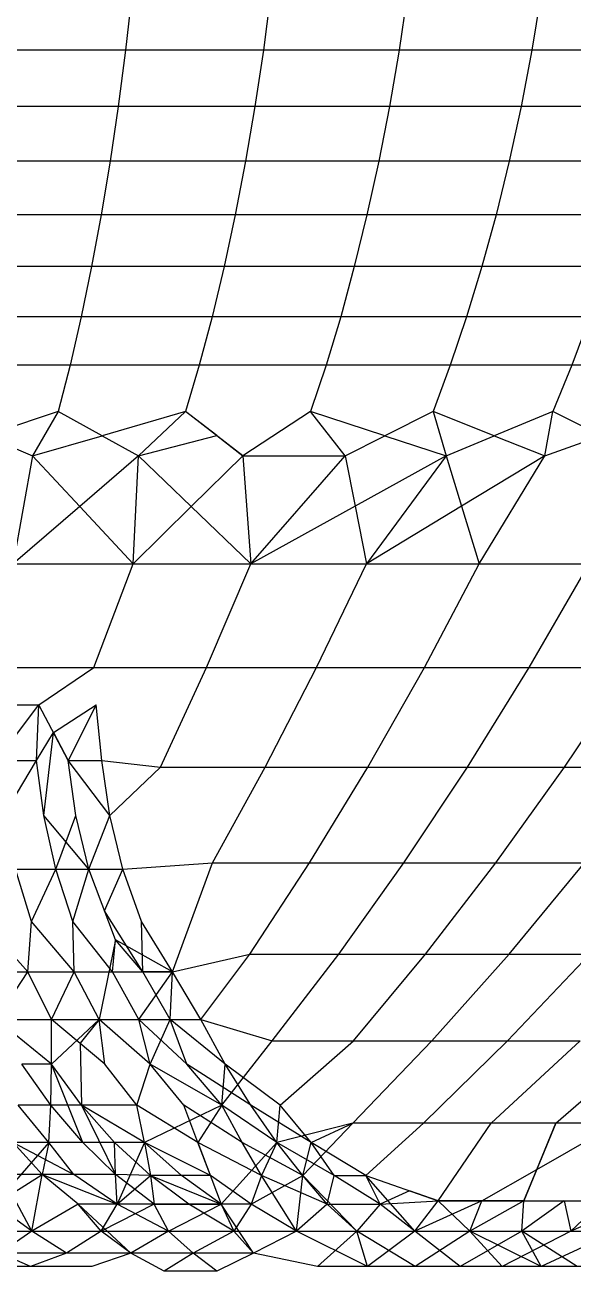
# Model space of a CAD drawing. Header units: inches. Extents: x 17 to 4615, y 5 to 3256.
# Drawn here: x 749.403 to 749.887, y 2594.351 to 2595.452 of the extents above; entities that cross this region are included whole.
import ezdxf

# ---------------------------------------------------------------- set-up
doc = ezdxf.new("R2010")
doc.units = ezdxf.units.IN
doc.header["$MEASUREMENT"] = 0

msp = doc.modelspace()

# ---------------------------------------------------------------- linework, layer by layer
for p, q in [((749.497, 2595.4802), (749.4913, 2595.4295)), ((749.6197, 2595.4802), (749.6131, 2595.4295)), ((749.7403, 2595.4802), (749.7328, 2595.4295)), ((749.8585, 2595.4802), (749.8501, 2595.4295)), ((749.4913, 2595.4295), (749.3676, 2595.4295)), ((749.4913, 2595.4295), (749.4848, 2595.3799)), ((749.6131, 2595.4295), (749.4913, 2595.4295)), ((749.6131, 2595.4295), (749.6056, 2595.3799)), ((749.7328, 2595.4295), (749.6131, 2595.4295)), ((749.7328, 2595.4295), (749.7243, 2595.3799)), ((749.8501, 2595.4295), (749.7328, 2595.4295)), ((749.8501, 2595.4295), (749.8406, 2595.3799)), ((749.9647, 2595.4295), (749.8501, 2595.4295)), ((749.4848, 2595.3799), (749.3622, 2595.3799)), ((749.4848, 2595.3799), (749.4777, 2595.3315)), ((749.6056, 2595.3799), (749.4848, 2595.3799)), ((749.6056, 2595.3799), (749.5973, 2595.3315)), ((749.7243, 2595.3799), (749.6056, 2595.3799)), ((749.7243, 2595.3799), (749.7149, 2595.3315)), ((749.8406, 2595.3799), (749.7243, 2595.3799)), ((749.8406, 2595.3799), (749.8301, 2595.3315)), ((749.9542, 2595.3799), (749.8406, 2595.3799)), ((749.4777, 2595.3315), (749.3562, 2595.3315)), ((749.4777, 2595.3315), (749.4698, 2595.2842)), ((749.5973, 2595.3315), (749.4777, 2595.3315)), ((749.5973, 2595.3315), (749.5882, 2595.2842)), ((749.7149, 2595.3315), (749.5973, 2595.3315)), ((749.7149, 2595.3315), (749.7045, 2595.2842)), ((749.8301, 2595.3315), (749.7149, 2595.3315)), ((749.8301, 2595.3315), (749.8185, 2595.2842)), ((749.9426, 2595.3315), (749.8301, 2595.3315)), ((749.4698, 2595.2842), (749.3497, 2595.2842)), ((749.4698, 2595.2842), (749.4613, 2595.2384)), ((749.5882, 2595.2842), (749.4698, 2595.2842)), ((749.5882, 2595.2842), (749.5783, 2595.2384)), ((749.7045, 2595.2842), (749.5882, 2595.2842)), ((749.7045, 2595.2842), (749.6933, 2595.2384)), ((749.8185, 2595.2842), (749.7045, 2595.2842)), ((749.8185, 2595.2842), (749.806, 2595.2384)), ((749.9299, 2595.2842), (749.8185, 2595.2842)), ((749.4613, 2595.2384), (749.3425, 2595.2384)), ((749.4613, 2595.2384), (749.4522, 2595.1942)), ((749.5783, 2595.2384), (749.4613, 2595.2384)), ((749.5783, 2595.2384), (749.5677, 2595.1942)), ((749.6933, 2595.2384), (749.5783, 2595.2384)), ((749.6933, 2595.2384), (749.6813, 2595.1942)), ((749.806, 2595.2384), (749.6933, 2595.2384)), ((749.806, 2595.2384), (749.7925, 2595.1942)), ((749.9161, 2595.2384), (749.806, 2595.2384)), ((749.4522, 2595.1942), (749.3349, 2595.1942)), ((749.4522, 2595.1942), (749.4424, 2595.1515)), ((749.5677, 2595.1942), (749.4522, 2595.1942)), ((749.5677, 2595.1942), (749.5564, 2595.1515)), ((749.6813, 2595.1942), (749.5677, 2595.1942)), ((749.6813, 2595.1942), (749.6684, 2595.1515)), ((749.7925, 2595.1942), (749.6813, 2595.1942)), ((749.7925, 2595.1942), (749.7781, 2595.1515)), ((749.9012, 2595.1942), (749.7925, 2595.1942)), ((749.9012, 2595.1942), (749.8854, 2595.1515)), ((749.4424, 2595.1515), (749.3267, 2595.1515)), ((749.4424, 2595.1515), (749.432, 2595.1105)), ((749.5564, 2595.1515), (749.4424, 2595.1515)), ((749.5564, 2595.1515), (749.5444, 2595.1105)), ((749.6684, 2595.1515), (749.5564, 2595.1515)), ((749.6684, 2595.1515), (749.6547, 2595.1105)), ((749.7781, 2595.1515), (749.6684, 2595.1515)), ((749.7781, 2595.1515), (749.7629, 2595.1105)), ((749.8854, 2595.1515), (749.7781, 2595.1515)), ((749.8854, 2595.1515), (749.8685, 2595.1105)), ((749.9898, 2595.1515), (749.8854, 2595.1515)), ((749.432, 2595.1105), (749.3679, 2595.0891)), ((749.432, 2595.1105), (749.4093, 2595.0714)), ((749.4706, 2595.0891), (749.432, 2595.1105)), ((749.5444, 2595.1105), (749.4706, 2595.0891)), ((749.5444, 2595.1105), (749.5027, 2595.0714)), ((749.5948, 2595.0714), (749.5444, 2595.1105)), ((749.5719, 2595.0892), (749.5444, 2595.1105)), ((749.6547, 2595.1105), (749.5948, 2595.0714)), ((749.6854, 2595.0714), (749.6547, 2595.1105)), ((749.7203, 2595.089), (749.6547, 2595.1105)), ((749.7629, 2595.1105), (749.7203, 2595.089)), ((749.7629, 2595.1105), (749.7743, 2595.0714)), ((749.8169, 2595.0891), (749.7629, 2595.1105)), ((749.8685, 2595.1105), (749.8169, 2595.0891)), ((749.8615, 2595.0714), (749.8685, 2595.1105)), ((749.9113, 2595.0891), (749.8685, 2595.1105)), ((749.3679, 2595.0891), (749.4093, 2595.0714)), ((749.4093, 2595.0714), (749.4706, 2595.0891)), ((749.4706, 2595.0891), (749.5027, 2595.0714)), ((749.5027, 2595.0714), (749.5719, 2595.0892)), ((749.5719, 2595.0892), (749.5948, 2595.0714)), ((749.6854, 2595.0714), (749.7203, 2595.089)), ((749.7203, 2595.089), (749.7743, 2595.0714)), ((749.7743, 2595.0714), (749.8169, 2595.0891)), ((749.8169, 2595.0891), (749.8615, 2595.0714)), ((749.8615, 2595.0714), (749.9113, 2595.0891)), ((749.4093, 2595.0714), (749.3921, 2594.9761)), ((749.4093, 2595.0714), (749.4509, 2595.0267)), ((749.5027, 2595.0714), (749.4509, 2595.0267)), ((749.498, 2594.9761), (749.5027, 2595.0714)), ((749.5027, 2595.0714), (749.5494, 2595.0267)), ((749.5948, 2595.0714), (749.5494, 2595.0267)), ((749.5948, 2595.0714), (749.6021, 2594.9761)), ((749.5948, 2595.0714), (749.6854, 2595.0714)), ((749.6021, 2594.9761), (749.6854, 2595.0714)), ((749.6854, 2595.0714), (749.6941, 2595.027)), ((749.7743, 2595.0714), (749.6941, 2595.027)), ((749.7743, 2595.0714), (749.7041, 2594.9761)), ((749.7743, 2595.0714), (749.788, 2595.0269)), ((749.8615, 2595.0714), (749.788, 2595.0269)), ((749.8037, 2594.9761), (749.8615, 2595.0714)), ((749.4509, 2595.0267), (749.3921, 2594.9761)), ((749.4509, 2595.0267), (749.498, 2594.9761)), ((749.5494, 2595.0267), (749.498, 2594.9761)), ((749.5494, 2595.0267), (749.6021, 2594.9761)), ((749.6941, 2595.027), (749.6021, 2594.9761)), ((749.6941, 2595.027), (749.7041, 2594.9761)), ((749.788, 2595.0269), (749.7041, 2594.9761)), ((749.788, 2595.0269), (749.8037, 2594.9761)), ((749.3921, 2594.9761), (749.498, 2594.9761)), ((749.4633, 2594.8845), (749.498, 2594.9761)), ((749.498, 2594.9761), (749.6021, 2594.9761)), ((749.5627, 2594.8845), (749.6021, 2594.9761)), ((749.6021, 2594.9761), (749.7041, 2594.9761)), ((749.66, 2594.8845), (749.7041, 2594.9761)), ((749.7041, 2594.9761), (749.8037, 2594.9761)), ((749.7552, 2594.8845), (749.8037, 2594.9761)), ((749.8037, 2594.9761), (749.9008, 2594.9761)), ((749.8478, 2594.8845), (749.9008, 2594.9761)), ((749.3622, 2594.8845), (749.4633, 2594.8845)), ((749.4147, 2594.8514), (749.4633, 2594.8845)), ((749.4633, 2594.8845), (749.5627, 2594.8845)), ((749.5221, 2594.7964), (749.5627, 2594.8845)), ((749.5627, 2594.8845), (749.66, 2594.8845)), ((749.6147, 2594.7964), (749.66, 2594.8845)), ((749.66, 2594.8845), (749.7552, 2594.8845)), ((749.7052, 2594.7964), (749.7552, 2594.8845)), ((749.7552, 2594.8845), (749.8478, 2594.8845)), ((749.7933, 2594.7964), (749.8478, 2594.8845)), ((749.8478, 2594.8845), (749.9378, 2594.8845)), ((749.8789, 2594.7964), (749.9378, 2594.8845)), ((749.3634, 2594.8514), (749.4147, 2594.8514)), ((749.3778, 2594.8024), (749.4147, 2594.8514)), ((749.4126, 2594.8024), (749.4147, 2594.8514)), ((749.4408, 2594.8024), (749.4147, 2594.8514)), ((749.4277, 2594.8269), (749.4653, 2594.8514)), ((749.4653, 2594.8514), (749.4408, 2594.8024)), ((749.4704, 2594.8024), (749.4653, 2594.8514)), ((749.4126, 2594.8024), (749.4277, 2594.8269)), ((749.4191, 2594.7538), (749.4277, 2594.8269)), ((749.4277, 2594.8269), (749.4408, 2594.8024)), ((749.3367, 2594.8024), (749.4126, 2594.8024)), ((749.384, 2594.7538), (749.4126, 2594.8024)), ((749.4191, 2594.7538), (749.4126, 2594.8024)), ((749.4476, 2594.7538), (749.4408, 2594.8024)), ((749.4774, 2594.7538), (749.4408, 2594.8024)), ((749.4408, 2594.8024), (749.4704, 2594.8024)), ((749.4774, 2594.7538), (749.4704, 2594.8024)), ((749.4704, 2594.8024), (749.5221, 2594.7964)), ((749.4774, 2594.7538), (749.5221, 2594.7964)), ((749.5221, 2594.7964), (749.6147, 2594.7964)), ((749.5681, 2594.712), (749.6147, 2594.7964)), ((749.6147, 2594.7964), (749.7052, 2594.7964)), ((749.6538, 2594.712), (749.7052, 2594.7964)), ((749.7052, 2594.7964), (749.7933, 2594.7964)), ((749.7372, 2594.712), (749.7933, 2594.7964)), ((749.7933, 2594.7964), (749.8789, 2594.7964)), ((749.8183, 2594.712), (749.8789, 2594.7964)), ((749.8789, 2594.7964), (749.9617, 2594.7964)), ((749.4299, 2594.7063), (749.4191, 2594.7538)), ((749.4588, 2594.7063), (749.4191, 2594.7538)), ((749.4299, 2594.7063), (749.4476, 2594.7538)), ((749.4588, 2594.7063), (749.4476, 2594.7538)), ((749.4588, 2594.7063), (749.4774, 2594.7538)), ((749.4891, 2594.7063), (749.4774, 2594.7538)), ((749.4084, 2594.6601), (749.3942, 2594.7063)), ((749.3942, 2594.7063), (749.4588, 2594.7063)), ((749.4084, 2594.6601), (749.4299, 2594.7063)), ((749.4448, 2594.6601), (749.4299, 2594.7063)), ((749.4448, 2594.6601), (749.4588, 2594.7063)), ((749.4824, 2594.644), (749.4588, 2594.7063)), ((749.4588, 2594.7063), (749.4891, 2594.7063)), ((749.4728, 2594.6694), (749.4891, 2594.7063)), ((749.4891, 2594.7063), (749.5681, 2594.712)), ((749.5053, 2594.6601), (749.4891, 2594.7063)), ((749.5327, 2594.6157), (749.5681, 2594.712)), ((749.5681, 2594.712), (749.6538, 2594.712)), ((749.601, 2594.6314), (749.6538, 2594.712)), ((749.6538, 2594.712), (749.7372, 2594.712)), ((749.6797, 2594.6314), (749.7372, 2594.712)), ((749.7372, 2594.712), (749.8183, 2594.712)), ((749.7561, 2594.6314), (749.8183, 2594.712)), ((749.8183, 2594.712), (749.8967, 2594.712)), ((749.8301, 2594.6314), (749.8967, 2594.712)), ((749.4051, 2594.6157), (749.3654, 2594.6601)), ((749.4051, 2594.6157), (749.4084, 2594.6601)), ((749.4459, 2594.6157), (749.4084, 2594.6601)), ((749.4459, 2594.6157), (749.4448, 2594.6601)), ((749.4799, 2594.6157), (749.4448, 2594.6601)), ((749.5066, 2594.6157), (749.4728, 2594.6694)), ((749.5066, 2594.6157), (749.5053, 2594.6601)), ((749.5327, 2594.6157), (749.5053, 2594.6601)), ((749.4824, 2594.644), (749.4682, 2594.5736)), ((749.4799, 2594.6157), (749.4824, 2594.644)), ((749.5066, 2594.6157), (749.4824, 2594.644)), ((749.5327, 2594.6157), (749.4824, 2594.644)), ((749.5327, 2594.6157), (749.601, 2594.6314)), ((749.5577, 2594.5736), (749.601, 2594.6314)), ((749.601, 2594.6314), (749.6797, 2594.6314)), ((749.6208, 2594.5547), (749.6797, 2594.6314)), ((749.6797, 2594.6314), (749.7561, 2594.6314)), ((749.6925, 2594.5547), (749.7561, 2594.6314)), ((749.7561, 2594.6314), (749.8301, 2594.6314)), ((749.7618, 2594.5547), (749.8301, 2594.6314)), ((749.8287, 2594.5547), (749.9013, 2594.6314)), ((749.8301, 2594.6314), (749.9013, 2594.6314)), ((749.3578, 2594.6157), (749.4051, 2594.6157)), ((749.3773, 2594.5736), (749.4051, 2594.6157)), ((749.4261, 2594.5736), (749.4051, 2594.6157)), ((749.4051, 2594.6157), (749.4459, 2594.6157)), ((749.4261, 2594.5736), (749.4459, 2594.6157)), ((749.4682, 2594.5736), (749.4459, 2594.6157)), ((749.4459, 2594.6157), (749.4799, 2594.6157)), ((749.5032, 2594.5736), (749.4799, 2594.6157)), ((749.4799, 2594.6157), (749.5327, 2594.6157)), ((749.5032, 2594.5736), (749.5327, 2594.6157)), ((749.5308, 2594.5736), (749.5066, 2594.6157)), ((749.5327, 2594.6157), (749.5066, 2594.6157)), ((749.5308, 2594.5736), (749.5327, 2594.6157)), ((749.5577, 2594.5736), (749.5327, 2594.6157)), ((749.426, 2594.5342), (749.3773, 2594.5736)), ((749.3773, 2594.5736), (749.4261, 2594.5736)), ((749.426, 2594.5342), (749.4261, 2594.5736)), ((749.426, 2594.5342), (749.4682, 2594.5736)), ((749.4731, 2594.5342), (749.4261, 2594.5736)), ((749.4261, 2594.5736), (749.4682, 2594.5736)), ((749.4682, 2594.5736), (749.4512, 2594.5526)), ((749.4731, 2594.5342), (749.4682, 2594.5736)), ((749.513, 2594.5342), (749.4682, 2594.5736)), ((749.4682, 2594.5736), (749.5308, 2594.5736)), ((749.4682, 2594.5736), (749.5032, 2594.5736)), ((749.513, 2594.5342), (749.5032, 2594.5736)), ((749.5454, 2594.5342), (749.5032, 2594.5736)), ((749.513, 2594.5342), (749.5308, 2594.5736)), ((749.5454, 2594.5342), (749.5308, 2594.5736)), ((749.5793, 2594.5342), (749.5308, 2594.5736)), ((749.5308, 2594.5736), (749.5577, 2594.5736)), ((749.5793, 2594.5342), (749.5577, 2594.5736)), ((749.5577, 2594.5736), (749.6208, 2594.5547)), ((749.4512, 2594.5526), (749.4525, 2594.4979)), ((749.5765, 2594.4979), (749.6208, 2594.5547)), ((749.6208, 2594.5547), (749.6925, 2594.5547)), ((749.6278, 2594.4979), (749.6925, 2594.5547)), ((749.692, 2594.482), (749.7618, 2594.5547)), ((749.6925, 2594.5547), (749.7618, 2594.5547)), ((749.7543, 2594.482), (749.8287, 2594.5547)), ((749.7618, 2594.5547), (749.8287, 2594.5547)), ((749.8142, 2594.482), (749.8929, 2594.5547)), ((749.8287, 2594.5547), (749.8929, 2594.5547)), ((749.8714, 2594.482), (749.9543, 2594.5547)), ((749.4254, 2594.4979), (749.3999, 2594.5342)), ((749.426, 2594.5342), (749.3999, 2594.5342)), ((749.4254, 2594.4979), (749.426, 2594.5342)), ((749.4525, 2594.4979), (749.426, 2594.5342)), ((749.4535, 2594.4649), (749.426, 2594.5342)), ((749.5013, 2594.4979), (749.4731, 2594.5342)), ((749.5013, 2594.4979), (749.513, 2594.5342)), ((749.5428, 2594.4979), (749.513, 2594.5342)), ((749.5765, 2594.4979), (749.513, 2594.5342)), ((749.5765, 2594.4979), (749.5454, 2594.5342)), ((749.602, 2594.4979), (749.5454, 2594.5342)), ((749.5765, 2594.4979), (749.5793, 2594.5342)), ((749.602, 2594.4979), (749.5793, 2594.5342)), ((749.6278, 2594.4979), (749.5793, 2594.5342)), ((749.4236, 2594.4649), (749.3966, 2594.4979)), ((749.4254, 2594.4979), (749.3966, 2594.4979)), ((749.4236, 2594.4649), (749.4254, 2594.4979)), ((749.4535, 2594.4649), (749.4254, 2594.4979)), ((749.4525, 2594.4979), (749.4254, 2594.4979)), ((749.4816, 2594.4649), (749.4525, 2594.4979)), ((749.508, 2594.4649), (749.4525, 2594.4979)), ((749.5013, 2594.4979), (749.4525, 2594.4979)), ((749.4525, 2594.4979), (749.4824, 2594.4367)), ((749.508, 2594.4649), (749.5013, 2594.4979)), ((749.5551, 2594.4649), (749.5013, 2594.4979)), ((749.5765, 2594.4979), (749.508, 2594.4649)), ((749.5551, 2594.4649), (749.5428, 2594.4979)), ((749.5942, 2594.4649), (749.5428, 2594.4979)), ((749.5765, 2594.4979), (749.5551, 2594.4649)), ((749.5942, 2594.4649), (749.5765, 2594.4979)), ((749.625, 2594.4649), (749.5765, 2594.4979)), ((749.625, 2594.4649), (749.602, 2594.4979)), ((749.6551, 2594.4649), (749.602, 2594.4979)), ((749.625, 2594.4649), (749.6278, 2594.4979)), ((749.6551, 2594.4649), (749.6278, 2594.4979)), ((749.692, 2594.482), (749.625, 2594.4649)), ((749.692, 2594.482), (749.6478, 2594.4357)), ((749.6551, 2594.4649), (749.692, 2594.482)), ((749.7543, 2594.482), (749.692, 2594.482)), ((749.7035, 2594.4357), (749.7543, 2594.482)), ((749.8142, 2594.482), (749.7543, 2594.482)), ((749.7674, 2594.4135), (749.8142, 2594.482)), ((749.8714, 2594.482), (749.8142, 2594.482)), ((749.8714, 2594.482), (749.8431, 2594.4135)), ((749.8546, 2594.4412), (749.926, 2594.482)), ((749.8546, 2594.4412), (749.8714, 2594.482)), ((749.926, 2594.482), (749.8714, 2594.482)), ((749.4236, 2594.4649), (749.3588, 2594.4649)), ((749.4236, 2594.4649), (749.3759, 2594.4104)), ((749.4176, 2594.4367), (749.392, 2594.4649)), ((749.4236, 2594.4649), (749.392, 2594.4649)), ((749.392, 2594.4649), (749.4457, 2594.4367)), ((749.4236, 2594.4649), (749.4176, 2594.4367)), ((749.4457, 2594.4367), (749.4236, 2594.4649)), ((749.4535, 2594.4649), (749.4236, 2594.4649)), ((749.4824, 2594.4367), (749.4535, 2594.4649)), ((749.4816, 2594.4649), (749.4535, 2594.4649)), ((749.508, 2594.4649), (749.4535, 2594.4649)), ((749.5133, 2594.4357), (749.4816, 2594.4649)), ((749.508, 2594.4649), (749.4816, 2594.4649)), ((749.4824, 2594.4367), (749.4816, 2594.4649)), ((749.508, 2594.4649), (749.484, 2594.4104)), ((749.5408, 2594.4357), (749.508, 2594.4649)), ((749.5663, 2594.4357), (749.508, 2594.4649)), ((749.508, 2594.4649), (749.5133, 2594.4357)), ((749.5663, 2594.4357), (749.5551, 2594.4649)), ((749.6113, 2594.4357), (749.5551, 2594.4649)), ((749.5551, 2594.4649), (749.5758, 2594.4104)), ((749.5758, 2594.4104), (749.625, 2594.4649)), ((749.6113, 2594.4357), (749.5942, 2594.4649)), ((749.6478, 2594.4357), (749.5942, 2594.4649)), ((749.625, 2594.4649), (749.6113, 2594.4357)), ((749.6478, 2594.4357), (749.625, 2594.4649)), ((749.6755, 2594.4357), (749.625, 2594.4649)), ((749.6478, 2594.4357), (749.6551, 2594.4649)), ((749.6755, 2594.4357), (749.6551, 2594.4649)), ((749.7035, 2594.4357), (749.6551, 2594.4649)), ((749.8059, 2594.4135), (749.8546, 2594.4412)), ((749.8431, 2594.4135), (749.8546, 2594.4412)), ((749.3759, 2594.4104), (749.4176, 2594.4367)), ((749.4176, 2594.4367), (749.3819, 2594.4367)), ((749.4085, 2594.3866), (749.3819, 2594.4367)), ((749.4085, 2594.3866), (749.4176, 2594.4367)), ((749.4457, 2594.4367), (749.4176, 2594.4367)), ((749.4496, 2594.4104), (749.4176, 2594.4367)), ((749.4176, 2594.4367), (749.484, 2594.4104)), ((749.484, 2594.4104), (749.4457, 2594.4367)), ((749.4824, 2594.4367), (749.4457, 2594.4367)), ((749.5165, 2594.4104), (749.4824, 2594.4367)), ((749.5133, 2594.4357), (749.4824, 2594.4367)), ((749.484, 2594.4104), (749.4824, 2594.4367)), ((749.484, 2594.4104), (749.5133, 2594.4357)), ((749.5471, 2594.4104), (749.5133, 2594.4357)), ((749.5408, 2594.4357), (749.5133, 2594.4357)), ((749.5133, 2594.4357), (749.5165, 2594.4104)), ((749.5133, 2594.4357), (749.5758, 2594.4104)), ((749.5758, 2594.4104), (749.5408, 2594.4357)), ((749.5663, 2594.4357), (749.5408, 2594.4357)), ((749.6024, 2594.4104), (749.5663, 2594.4357)), ((749.6024, 2594.4104), (749.6478, 2594.4357)), ((749.6113, 2594.4357), (749.6024, 2594.4104)), ((749.6423, 2594.3866), (749.6113, 2594.4357)), ((749.6695, 2594.4104), (749.6113, 2594.4357)), ((749.6423, 2594.3866), (749.6478, 2594.4357)), ((749.6695, 2594.4104), (749.6478, 2594.4357)), ((749.6957, 2594.3866), (749.6478, 2594.4357)), ((749.6695, 2594.4104), (749.6755, 2594.4357)), ((749.7163, 2594.4104), (749.6755, 2594.4357)), ((749.6755, 2594.4357), (749.7035, 2594.4357)), ((749.7467, 2594.3866), (749.7035, 2594.4357)), ((749.7035, 2594.4357), (749.7674, 2594.4135)), ((749.7163, 2594.4104), (749.7035, 2594.4357)), ((749.742, 2594.4223), (749.7163, 2594.4104)), ((749.7674, 2594.4135), (749.742, 2594.4223)), ((749.4085, 2594.3866), (749.3759, 2594.4104)), ((749.4496, 2594.4104), (749.4085, 2594.3866)), ((749.4698, 2594.3866), (749.4496, 2594.4104)), ((749.484, 2594.4104), (749.4496, 2594.4104)), ((749.4961, 2594.3672), (749.4496, 2594.4104)), ((749.4698, 2594.3866), (749.484, 2594.4104)), ((749.5165, 2594.4104), (749.4698, 2594.3866)), ((749.5293, 2594.3866), (749.484, 2594.4104)), ((749.5165, 2594.4104), (749.484, 2594.4104)), ((749.5293, 2594.3866), (749.5165, 2594.4104)), ((749.5471, 2594.4104), (749.5165, 2594.4104)), ((749.5165, 2594.4104), (749.5758, 2594.4104)), ((749.5293, 2594.3866), (749.5758, 2594.4104)), ((749.5869, 2594.3866), (749.5471, 2594.4104)), ((749.5758, 2594.4104), (749.5471, 2594.4104)), ((749.6044, 2594.3672), (749.5758, 2594.4104)), ((749.6024, 2594.4104), (749.5758, 2594.4104)), ((749.5758, 2594.4104), (749.5869, 2594.3866)), ((749.6024, 2594.4104), (749.5869, 2594.3866)), ((749.6423, 2594.3866), (749.6024, 2594.4104)), ((749.6695, 2594.4104), (749.6423, 2594.3866)), ((749.6957, 2594.3866), (749.6695, 2594.4104)), ((749.6695, 2594.4104), (749.7163, 2594.4104)), ((749.7163, 2594.4104), (749.6957, 2594.3866)), ((749.7163, 2594.4104), (749.7674, 2594.4135)), ((749.7467, 2594.3866), (749.7163, 2594.4104)), ((749.8059, 2594.4135), (749.7467, 2594.3866)), ((749.7467, 2594.3866), (749.7674, 2594.4135)), ((749.7674, 2594.4135), (749.8059, 2594.4135)), ((749.7952, 2594.3866), (749.7674, 2594.4135)), ((749.8431, 2594.4135), (749.7674, 2594.4135)), ((749.8431, 2594.4135), (749.7952, 2594.3866)), ((749.7952, 2594.3866), (749.8059, 2594.4135)), ((749.8059, 2594.4135), (749.8431, 2594.4135)), ((749.8786, 2594.4135), (749.8412, 2594.3866)), ((749.8412, 2594.3866), (749.8431, 2594.4135)), ((749.8431, 2594.4135), (749.8786, 2594.4135)), ((749.8431, 2594.4135), (749.9127, 2594.4135)), ((749.8786, 2594.4135), (749.8845, 2594.3866)), ((749.8786, 2594.4135), (749.9127, 2594.4135)), ((749.9452, 2594.4135), (749.8845, 2594.3866)), ((749.8845, 2594.3866), (749.9127, 2594.4135)), ((749.3457, 2594.3866), (749.4085, 2594.3866)), ((749.4085, 2594.3866), (749.3804, 2594.3672)), ((749.4085, 2594.3866), (749.4698, 2594.3866)), ((749.4391, 2594.3672), (749.4085, 2594.3866)), ((749.4698, 2594.3866), (749.4391, 2594.3672)), ((749.4698, 2594.3866), (749.5293, 2594.3866)), ((749.4961, 2594.3672), (749.4698, 2594.3866)), ((749.5293, 2594.3866), (749.4961, 2594.3672)), ((749.5293, 2594.3866), (749.5869, 2594.3866)), ((749.5512, 2594.3672), (749.5293, 2594.3866)), ((749.5869, 2594.3866), (749.5512, 2594.3672)), ((749.5869, 2594.3866), (749.6423, 2594.3866)), ((749.6044, 2594.3672), (749.5869, 2594.3866)), ((749.6423, 2594.3866), (749.6044, 2594.3672)), ((749.6423, 2594.3866), (749.6957, 2594.3866)), ((749.7051, 2594.3554), (749.6423, 2594.3866)), ((749.6957, 2594.3866), (749.6607, 2594.3554)), ((749.6957, 2594.3866), (749.7467, 2594.3866)), ((749.7051, 2594.3554), (749.6957, 2594.3866)), ((749.7472, 2594.3554), (749.6957, 2594.3866)), ((749.7467, 2594.3866), (749.7051, 2594.3554)), ((749.7467, 2594.3866), (749.7952, 2594.3866)), ((749.7868, 2594.3554), (749.7467, 2594.3866)), ((749.7952, 2594.3866), (749.7472, 2594.3554)), ((749.8412, 2594.3866), (749.7868, 2594.3554)), ((749.7952, 2594.3866), (749.8412, 2594.3866)), ((749.824, 2594.3554), (749.7952, 2594.3866)), ((749.8584, 2594.3554), (749.7952, 2594.3866)), ((749.8845, 2594.3866), (749.824, 2594.3554)), ((749.8412, 2594.3866), (749.8845, 2594.3866)), ((749.8584, 2594.3554), (749.8412, 2594.3866)), ((749.8902, 2594.3554), (749.8412, 2594.3866)), ((749.925, 2594.3866), (749.8584, 2594.3554)), ((749.8845, 2594.3866), (749.925, 2594.3866)), ((749.4391, 2594.3672), (749.3804, 2594.3672)), ((749.4073, 2594.3554), (749.3804, 2594.3672)), ((749.4391, 2594.3672), (749.4073, 2594.3554)), ((749.4961, 2594.3672), (749.4391, 2594.3672)), ((749.4961, 2594.3672), (749.4617, 2594.3554)), ((749.5512, 2594.3672), (749.4961, 2594.3672)), ((749.5254, 2594.3514), (749.4961, 2594.3672)), ((749.5512, 2594.3672), (749.5254, 2594.3514)), ((749.6044, 2594.3672), (749.5512, 2594.3672)), ((749.5719, 2594.3514), (749.5512, 2594.3672)), ((749.6044, 2594.3672), (749.5719, 2594.3514)), ((749.6607, 2594.3554), (749.6044, 2594.3672)), ((749.4073, 2594.3554), (749.3512, 2594.3554)), ((749.4617, 2594.3554), (749.4073, 2594.3554)), ((749.7051, 2594.3554), (749.6607, 2594.3554)), ((749.7472, 2594.3554), (749.7051, 2594.3554)), ((749.7868, 2594.3554), (749.7472, 2594.3554)), ((749.824, 2594.3554), (749.7868, 2594.3554)), ((749.8584, 2594.3554), (749.7868, 2594.3554)), ((749.8584, 2594.3554), (749.824, 2594.3554)), ((749.8902, 2594.3554), (749.824, 2594.3554)), ((749.8902, 2594.3554), (749.8584, 2594.3554)), ((749.9191, 2594.3554), (749.8584, 2594.3554)), ((749.5719, 2594.3514), (749.5254, 2594.3514))]:
    msp.add_line(p, q)

doc.saveas('drawing.dxf')
